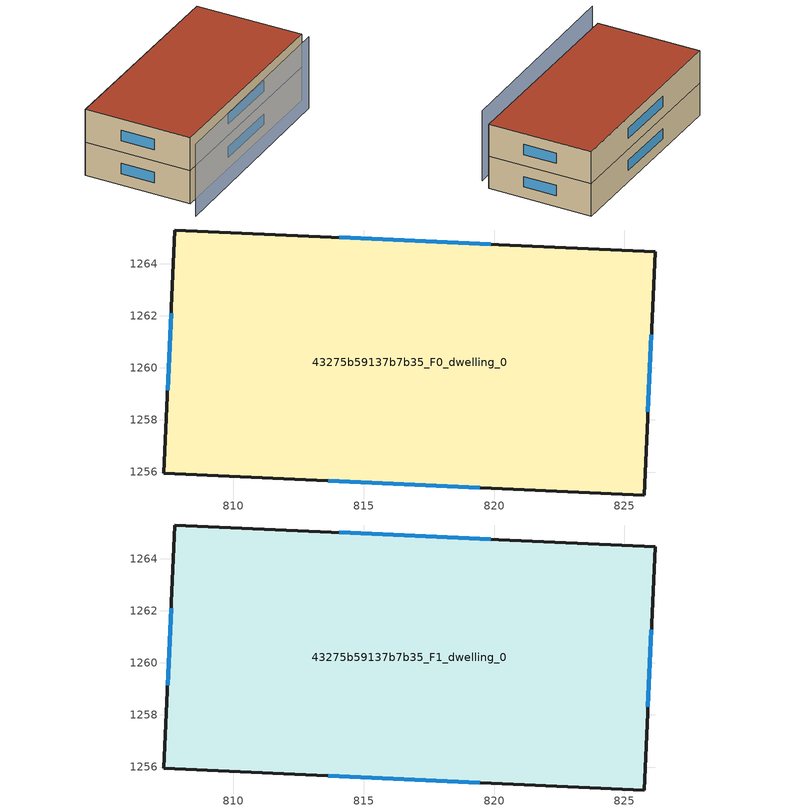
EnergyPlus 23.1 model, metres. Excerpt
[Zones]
43275b59137b7b35_F0_dwelling_0
 floor ground (EU_floor_Construction): 826.18,1264.46 825.76,1255.12 807.33,1255.95 807.75,1265.29 z0
 wall outside (EU_wall_Construction): 825.76,1255.12 826.18,1264.46 807.75,1265.29 807.33,1255.95 825.76,1255.12 z0:3
 window (EU_Window_Construction): 825.91,1258.32 826.04,1261.26 / 813.64,1255.67 819.45,1255.4 / 807.6,1262.09 807.47,1259.15 / 819.87,1264.75 814.06,1265.01 z1.03:1.97
43275b59137b7b35_F1_dwelling_0
 floor to 43275b59137b7b35_F0_dwelling_0 (EU_floor_Construction): 826.18,1264.46 825.76,1255.12 807.33,1255.95 807.75,1265.29 z3
 wall outside (EU_wall_Construction): 825.76,1255.12 826.18,1264.46 807.75,1265.29 807.33,1255.95 825.76,1255.12 z3:6
 window (EU_Window_Construction): 825.91,1258.32 826.04,1261.26 / 813.64,1255.67 819.45,1255.4 / 807.6,1262.09 807.47,1259.15 / 819.87,1264.75 814.06,1265.01 z4.03:4.97
 roof outside (EU_roof_Construction): 825.76,1255.12 826.18,1264.46 807.75,1265.29 807.33,1255.95 z6
shading: 805.78,1254.72 824.87,1254.09 z0:6.5
[Building]
EU S2 Campaign: North Axis=0; Terrain=City; Solar Distribution=FullExterior
[Site:Location]
Cape.Town.Intl.AP: Latitude=-33.965; Longitude=18.602; Time Zone=2; Elevation=46
[SizingPeriod:WeatherFileDays]
AnnualSizingPeriod: Begin Month=1; Begin Day of Month=1; End Month=12; End Day of Month=31; Day of Week for Start Day=Monday; Use Weather File Daylight Saving Period=No; Use Weather File Rain and Snow Indicators=No
[MATERIAL]
EU_InternalMass_Material: Roughness=MediumRough; Thickness=0.1; Conductivity=1; Density=1800; Specific Heat=900; Thermal Absorptance=0.9; Solar Absorptance=0.7; Visible Absorptance=0.7
[MATERIAL:NOMASS] Roughness=MediumRough; Thermal Absorptance=0.9; Solar Absorptance=0.7; Visible Absorptance=0.7
Name | Thermal Resistance
EU_wall_NoMass | 0.493876
EU_roof_NoMass | 0.449382
EU_floor_NoMass | 1.25
[WINDOWMATERIAL:SIMPLEGLAZINGSYSTEM]
EU_Window_SimpleGlazing: UFactor=4.4; Solar Heat Gain Coefficient=0.85; Visible Transmittance=0.85
[CONSTRUCTION]
EU_wall_Construction: EU_wall_NoMass
EU_roof_Construction: EU_roof_NoMass
EU_floor_Construction: EU_floor_NoMass
EU_Window_Construction: EU_Window_SimpleGlazing
EU_InternalMass_Construction: EU_InternalMass_Material
[ZONE] Type=1; Multiplier=1; Ceiling Height=autocalculate; Volume=517.787; Floor Area=autocalculate; Part of Total Floor Area=Yes
43275b59137b7b35_F0_dwelling_0; 43275b59137b7b35_F1_dwelling_0
[INTERNALMASS] Construction=EU_InternalMass_Construction; Surface Area=172.596
Name | Zone or ZoneList
43275b59137b7b35_F0_dwelling_0_EU_InternalMass | 43275b59137b7b35_F0_dwelling_0
43275b59137b7b35_F1_dwelling_0_EU_InternalMass | 43275b59137b7b35_F1_dwelling_0
[OTHEREQUIPMENT] Fuel Type=Electricity; Design Level Calculation Method=Watts/Area; Power per Zone Floor Area=1; Fraction Latent=0; Fraction Radiant=0; Fraction Lost=0; Carbon Dioxide Generation Rate=0; EndUse Subcategory=EU_Step8_InternalGains
Name | Zone or ZoneList or Space or SpaceList | Schedule
EU_Step8_InternalGain_43275b59137b7b35_F0_dwelling_0_f000 | 43275b59137b7b35_F0_dwelling_0 | EU_Step8_GainSchedule_43275b59137b7b35_F0_dwelling_0_f000
EU_Step8_InternalGain_43275b59137b7b35_F1_dwelling_0_f000 | 43275b59137b7b35_F1_dwelling_0 | EU_Step8_GainSchedule_43275b59137b7b35_F1_dwelling_0_f000
[ZONEVENTILATION:DESIGNFLOWRATE] Schedule=EU_AlwaysOn; Design Flow Rate Calculation Method=AirChanges/Hour; Air Changes per Hour=0.64; Ventilation Type=Natural; Fan Pressure Rise=0; Fan Total Efficiency=1; Constant Term Coefficient=1; Temperature Term Coefficient=0; Velocity Term Coefficient=0; Velocity Squared Term Coefficient=0; Minimum Indoor Temperature=-100; Maximum Indoor Temperature=100; Delta Temperature=-100; Minimum Outdoor Temperature=-100; Maximum Outdoor Temperature=100; Maximum Wind Speed=40
Name | Zone or ZoneList or Space or SpaceList
EU_ConstantAir_43275b59137b7b35_F0_dwelling_0 | 43275b59137b7b35_F0_dwelling_0
EU_ConstantAir_43275b59137b7b35_F1_dwelling_0 | 43275b59137b7b35_F1_dwelling_0
[HVACTEMPLATE:THERMOSTAT] Constant Heating Setpoint=20; Constant Cooling Setpoint=50
EU_HeatOnly_43275b59137b7b35_F0_dwelling_0; EU_HeatOnly_43275b59137b7b35_F1_dwelling_0
[HVACTEMPLATE:ZONE:IDEALLOADSAIRSYSTEM] System Availability Schedule=EU_AlwaysOn; Maximum Heating Supply Air Temperature=50; Minimum Cooling Supply Air Temperature=13; Maximum Heating Supply Air Humidity Ratio=0.0156; Minimum Cooling Supply Air Humidity Ratio=0.0077; Heating Limit=NoLimit; Cooling Limit=NoLimit; Heating Availability Schedule=EU_AlwaysOn; Cooling Availability Schedule=EU_CoolingOff; Dehumidification Control Type=ConstantSensibleHeatRatio; Cooling Sensible Heat Ratio=0.7; Dehumidification Setpoint=60; Humidification Control Type=None; Humidification Setpoint=30; Outdoor Air Method=None; Outdoor Air Flow Rate per Person=0.00944; Outdoor Air Flow Rate per Zone Floor Area=0; Outdoor Air Flow Rate per Zone=0; Demand Controlled Ventilation Type=None; Outdoor Air Economizer Type=NoEconomizer; Heat Recovery Type=None; Sensible Heat Recovery Effectiveness=0.7; Latent Heat Recovery Effectiveness=0.65
Name | Template Thermostat
43275b59137b7b35_F0_dwelling_0 | EU_HeatOnly_43275b59137b7b35_F0_dwelling_0
43275b59137b7b35_F1_dwelling_0 | EU_HeatOnly_43275b59137b7b35_F1_dwelling_0
[SIZING:ZONE] Zone Cooling Design Supply Air Temperature Input Method=SupplyAirTemperature; Zone Cooling Design Supply Air Temperature=13; Zone Heating Design Supply Air Temperature Input Method=SupplyAirTemperature; Zone Heating Design Supply Air Temperature=50; Zone Cooling Design Supply Air Humidity Ratio=0.008; Zone Heating Design Supply Air Humidity Ratio=0.008; Cooling Design Air Flow Method=DesignDay; Cooling Design Air Flow Rate=0; Cooling Minimum Air Flow per Zone Floor Area=0.000762; Cooling Minimum Air Flow=0; Cooling Minimum Air Flow Fraction=0.2; Heating Design Air Flow Method=DesignDay; Heating Design Air Flow Rate=0; Heating Maximum Air Flow per Zone Floor Area=0.002032; Heating Maximum Air Flow=0.141576; Heating Maximum Air Flow Fraction=0.3; Account for Dedicated Outdoor Air System=No; Dedicated Outdoor Air System Control Strategy=NeutralSupplyAir; Dedicated Outdoor Air Low Setpoint Temperature for Design=autosize; Dedicated Outdoor Air High Setpoint Temperature for Design=autosize; Zone Load Sizing Method=Sensible Load Only No Latent Load; Zone Latent Cooling Design Supply Air Humidity Ratio Input Method=HumidityRatioDifference; Zone Cooling Design Supply Air Humidity Ratio Difference=0.005; Zone Latent Heating Design Supply Air Humidity Ratio Input Method=HumidityRatioDifference; Zone Humidification Design Supply Air Humidity Ratio Difference=0.005
43275b59137b7b35_F0_dwelling_0; 43275b59137b7b35_F1_dwelling_0
[SCHEDULE:CONSTANT]
Name | Hourly Value
EU_AlwaysOn | 1
EU_CoolingOff | 0
[SCHEDULE:FILE] Column Number=1; Rows to Skip at Top=0; Number of Hours of Data=8760; Column Separator=Comma; Interpolate to Timestep=No; Minutes per Item=60; Adjust Schedule for Daylight Savings=Yes
Name | File
EU_Step8_GainSchedule_43275b59137b7b35_F0_dwelling_0_f000 | ../../schedules/43275b59137b7b35/43275b59137b7b35_F0_dwelling_0_f000_gain.csv
EU_Step8_GainSchedule_43275b59137b7b35_F1_dwelling_0_f000 | ../../schedules/43275b59137b7b35/43275b59137b7b35_F1_dwelling_0_f000_gain.csv
